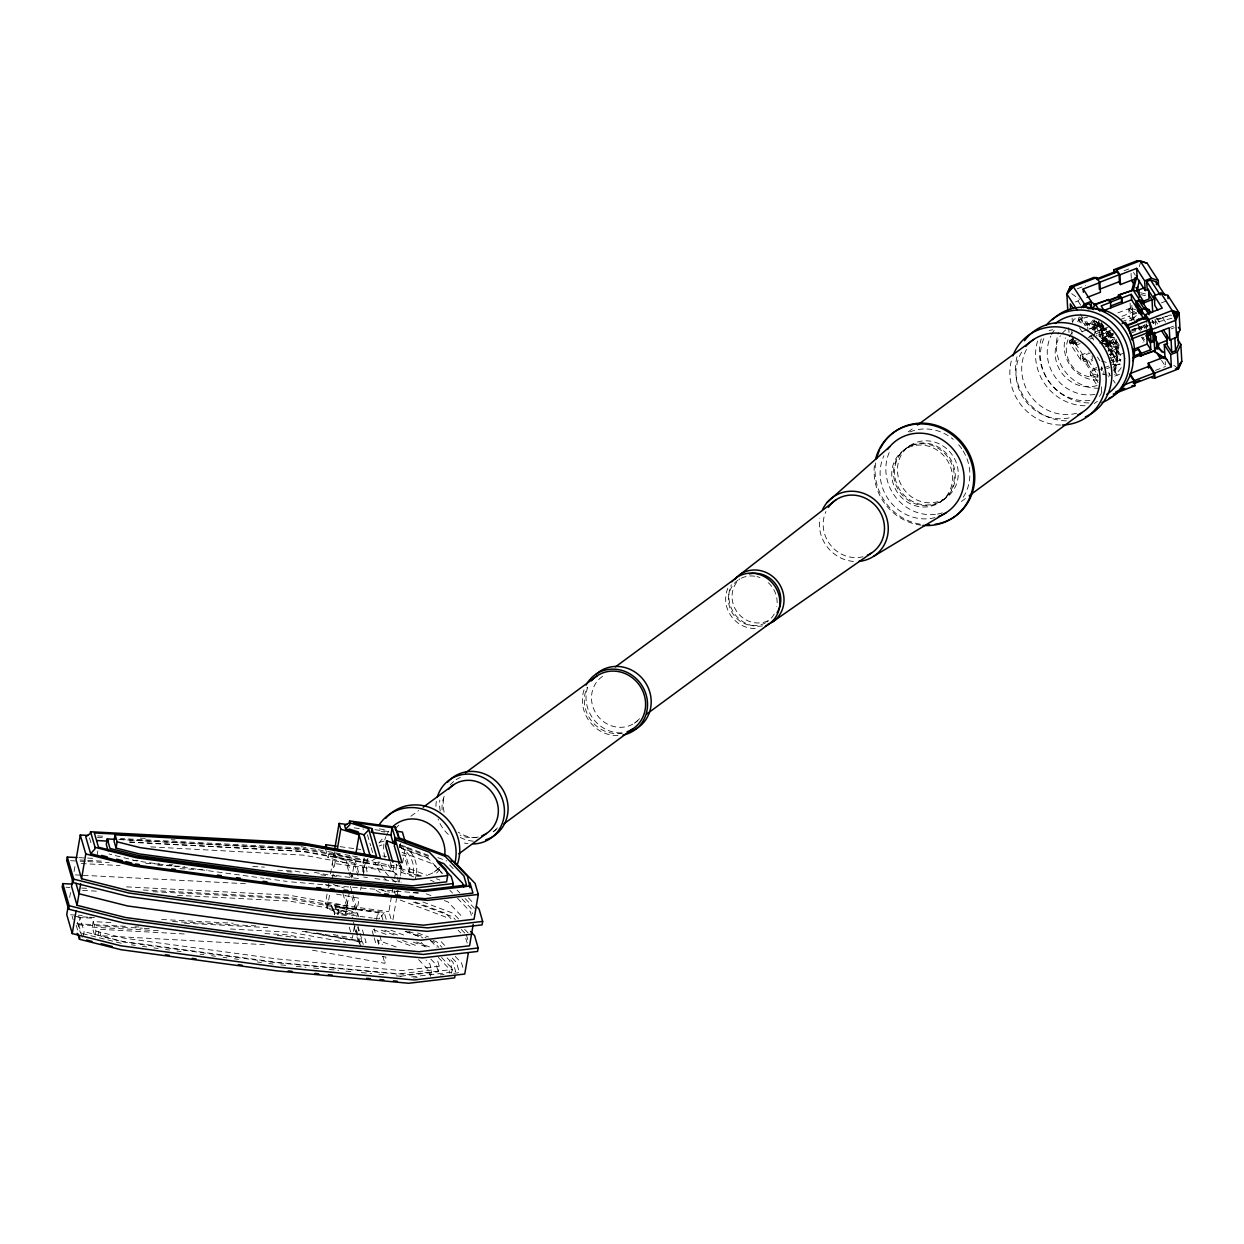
<?xml version="1.0" encoding="UTF-8"?>
<svg xmlns="http://www.w3.org/2000/svg" width="1244" height="1244" viewBox="0 0 1244 1244"><rect width="100%" height="100%" fill="white"/><g stroke="black" fill="none" stroke-linecap="round" stroke-linejoin="round"><path stroke-width="0.75" stroke-dasharray="5 3.75" d="M1117.034 362.408L1117.656 356.873M69.664 897.437L70.628 891.73M74.065 871.5L75.48 863.258M82.337 937.307L78.714 924.836L79.974 917.434L84.11 931.694L83.488 935.395M97.219 854.597L97.856 850.912M93.191 921.586L95.944 931.087L94.995 936.654L92.243 927.153L93.191 921.586L114.448 922.737M184.205 933.949L99.022 929.284L97.965 935.535L264.428 944.662M348.429 870.365L346.376 863.258L328.012 857.536L328.603 854.068L346.967 859.791L350.046 870.442M349.455 891.606L345.568 914.495L327.203 908.758L325.539 903.035L327.81 889.678M328.136 887.781L329.427 880.146M334.278 851.673L330.344 874.781L334.76 875.372M327.203 908.758L329.8 893.503M332.288 878.87L333.128 873.91M334.683 853.12L335.942 857.411L333.967 868.965L332.303 863.227L395.639 871.826L396.338 874.221M334.247 911.012L334.512 914.791L334.247 911.012L331.106 905.181L384.163 912.381L386.293 919.751M337.824 914.324L339.083 906.938L377.772 912.194L379.684 918.787M346.376 863.258L346.967 859.791M337.948 914.744L339.083 906.938M351.772 878L352.332 874.688L353.389 878.311M352.892 871.391L354.307 863.149L335.942 857.411M358.567 872.355L354.898 859.682L355.535 855.872M153.028 891.699L288.313 898.588L347.511 909.333L348.102 905.881L345.023 895.229M354.338 926.593L352.394 938.038L333.314 934.571M143.215 890.051L290.427 897.655L357.199 909.784L359.158 898.23L336.269 894.078M360.573 889.989L361.133 886.692M363.015 875.605L365.938 858.438M356.935 916.766L357.572 913.08L339.208 907.342M129.703 842.266L301.219 851.331L379.233 865.497L379.871 861.797M376.528 919.58L377.772 912.194M150.773 846.884L303.536 855.157L392.964 871.391L393.913 865.808L392.871 862.232M390.943 918.756L388.874 911.634L391.798 894.467M392.109 892.554L393.088 886.832M394.519 878.435L397.318 861.936M399.822 847.288L400.459 843.463M312.462 950.198L384.894 963.338L385.951 957.087L382.141 956.403M129.516 841.893L305.666 851.549L400.957 868.841L401.765 864.16M392.964 919.689L396.525 898.712M397.116 895.245L397.956 890.3M399.371 882.058L400.21 877.098M400.49 875.449L401.05 872.153L398.298 862.667M421.56 876.118L401.641 868.685L402.294 864.875M402.605 862.963L405.528 845.811M402.045 855.079L405.808 855.592L405.217 859.06L409.043 872.262L421.514 876.911M409.043 872.262L409.634 868.794L405.808 855.592M430.533 976.322L431.606 970.071L429.849 964.053L426.039 960.057M400.692 976.198L438.261 971.766L439.21 966.199L437.173 959.155M451.556 973.212L452.194 969.511L408.063 974.705L277.894 962.467L122.565 941.366L84.11 931.694M1108.731 376.916L1109.664 373.293M1139.395 266.636L1140.795 261.209M1113.94 370.79L1115.339 365.363L1120.393 364.197M1114.888 372.64L1116.754 365.409M364.088 858.065L362.735 863.025L362.797 872.635M1072.452 322.414L1073.899 319.304L1077.739 317.826L1081.331 323.393M1070.96 339.69L1069.576 342.706L1080.787 360.107L1087.738 362.393L1092.745 360.449M1070.073 342.458L1077.677 343.982L1070.073 342.458L1071.566 339.239M1078.455 341.945L1074.723 342.909L1071.379 341.805L1072.484 339.379M1071.737 342.038L1073.23 338.803M1093.196 330.422L1092.978 326.581L1094.938 322.336M1095.373 328.105L1094.331 326.503L1095.948 323.005L1098.11 322.165L1100.629 326.083L1100.458 322.787M1093.507 336.175L1095.466 331.93L1095 321.543M378.969 842.981L383.665 837.29M384.163 912.381L379.809 919.052L374.086 918.274M1093.041 320.143L1087.691 326.348L1087.956 331.215L1101.329 326.052L1101.142 322.802M1095.015 320.035L1089.728 326.177L1083.959 317.236M1099.976 342.489L1105.325 336.284L1112.509 333.516M1101.889 340.934L1105.823 336.657L1108.793 345.07L1104.765 344.712M1102.542 340.467L1105.823 336.657M1102.759 341.665L1112.089 334.061L1102.075 337.995L1100.225 335.134L1097.208 324.233L1101.702 331.184L1102.075 337.995M1112.431 333.952L1110.021 336.751L1110.876 352.145L1116.148 350.124L1118.667 354.027L1109.57 354.633M1103.179 341.82L1113.551 333.019M908.229 431.886L914.418 427.33M904.559 449.628L906.363 448.306M907.358 447.576L910.297 445.414M410.878 816.266L418.575 810.606M634.284 723.231L637.394 720.929M434.203 871.997L440.345 867.472M939.671 502.452A31.722 29.654 53.6 0 0 934.835 448.757A31.722 29.654 53.6 0 0 891.855 476.918A31.722 29.654 53.6 0 0 939.671 502.452L941.475 501.114A31.722 29.654 53.6 0 0 936.623 447.436A31.722 29.654 53.6 0 0 893.643 475.581A31.722 29.654 53.6 0 0 941.475 501.114M942.47 500.383A31.722 29.654 53.6 0 0 937.618 446.705A31.722 29.654 53.6 0 0 894.638 474.85A31.722 29.654 53.6 0 0 942.47 500.383L945.409 498.222A31.722 29.654 53.6 0 0 940.557 444.528A31.722 29.654 53.6 0 0 897.577 472.689A31.722 29.654 53.6 0 0 945.409 498.222M493.091 831.832L496.185 829.546M961.41 501.472L967.614 496.9M1094.238 403.6L1097.363 401.299M1136.363 315.665L1133.439 317.749L1135.119 322.476M1101.717 342.862L1106.476 344.013L1115.23 337.762L1110.472 336.611M376.248 858.236L371.567 860.864L300.115 847.879L120.481 838.518M1077.304 288.795L1085.654 285.576M1124.078 270.757L1130.765 268.175M1075.36 301.95L1078.688 300.659M1086.136 325.15L1096.166 321.279L1102.573 331.215L1103.117 340.949L1099.914 335.973L1096.43 326.146L1096.166 321.279M1117.889 312.897L1132.926 307.097M1131.869 320.33L1129.163 316.132L1128.79 309.289L1132.553 307.828M1136.487 312.244L1132.973 313.597L1130.454 309.694L1132.615 308.854L1137.203 309.958M1082.047 331.697L1087.443 329.613M1089.246 328.929L1096.43 326.146M1121.886 316.334L1134.481 311.466M1089.884 328.976L1099.245 325.368L1098.965 320.252M1097.363 327.032L1102.371 325.104M1161.476 302.852L1166.483 300.924M1094.969 332.801L1094.782 329.38L1103.786 325.928M1119.771 319.755L1129.163 316.132M1136.907 313.13L1132.398 314.872L1128.79 309.289M1108.637 326.845L1095.466 331.93L1096.944 336.082M1121.559 321.854L1133.082 317.422L1138.649 318.759M1108.746 343.531L1116.272 340.638L1119.88 346.221L1116.117 347.667L1110.55 346.33L1108.746 343.531L1108.373 336.689L1103.863 329.691L1106.865 328.54M1101.702 331.184L1106.709 329.256M1080.787 360.107L1080.507 355.24L1072.499 342.815L1075.842 341.525M1089.215 336.378L1094.222 334.434M1095.886 333.796L1102.573 331.215M1129.303 320.905L1134.31 318.962M1098.172 335.071L1112.089 329.707M1100.225 335.134L1110.254 331.262M1080.119 343.608L1076.526 345.008L1069.576 342.706L1069.156 335.149M1099.074 336.829L1110.581 332.381L1112.385 335.18M1104.983 346.765L1107.502 345.801L1102.993 338.803L1115.899 333.781M1102.65 341.043L1112.68 337.186M1149.44 323.005L1171.148 314.623M1131.511 329.987L1139.877 326.768L1141.868 329.878M1131.931 330.127L1146.968 324.326L1146.688 319.21M1099.665 343.22L1107.191 340.312L1107.502 345.801M1137.28 328.711L1144.807 325.804L1144.962 328.54L1142.847 325.29M1131.449 331.262L1139.504 328.152L1137.902 323.595M1138.462 329.1L1143.718 327.063L1143.811 328.634M1140.188 331.402L1140.033 328.665L1148.259 325.477M1129.925 333.47L1137.98 330.36M1080.507 355.24L1088.858 352.005M1098.125 382.561L1082.746 358.723L1082.591 355.924L1090.397 352.907M1117.781 342.644L1108.793 346.112L1105.496 345.319M1118.216 345.816L1116.039 346.656L1111.452 345.552L1110.426 343.935L1115.681 341.898L1118.216 345.816L1118.667 354.027M1108.093 350.45L1112.602 348.709L1112.914 354.182L1117.407 361.164L1125.245 358.148M1108.015 351.321L1111.514 349.968L1106.103 341.571L1106.32 345.412L1111.918 353.762L1111.452 345.552M1111.405 362.502L1116.428 360.573L1115.744 348.413L1119.087 347.123M1170.153 327.436L1173.496 326.146M1082.746 358.723L1088.484 360.604L1092.325 359.127L1092.045 354.011M1171.117 328.929L1174.243 327.716M1110.394 355.146L1112.914 354.182M1111.094 358.008L1124.949 352.674M1109.601 361.335L1113.458 359.858L1109.866 354.291M1096.804 367.555L1090.117 370.137L1090.397 375.004L1096.508 384.489M1088.484 360.604L1098.094 375.501L1092.372 373.62L1092.216 370.821L1100.007 367.82M1102.464 368.457L1097.457 370.385L1097.846 377.336M1104.143 367.804L1109.15 365.876M1106.662 368.706L1109.772 367.493M1098.701 320.89L1099.074 327.732L1120.72 361.289L1120.331 354.431L1116.723 348.849L1109.213 351.741L1111.016 354.54L1116.568 355.893L1117.112 365.472L1111.545 364.134L1115.464 365.409L1122.041 362.875M1114.842 376.108L1119.849 374.18M1155.474 370.37L1165.504 366.498M1160.481 318.029L1154.867 319.475L1153.204 323.58L1152.224 320.812M1162.347 317.547L1171.692 315.136M1071.379 341.805L1076.977 340.358M1088.189 337.466L1091.921 336.518M1089.666 339.052L1093.398 338.088M1171.879 318.293L1153.204 323.113L1151.524 318.371M418.513 893.083L289.028 881.701M439.21 966.199L401.641 970.615L275.919 958.797L124.167 938.194L95.944 931.087M431.606 970.071L397.396 974.083L273.96 962.483L124.042 942.128L101.075 936.343L99.022 929.284M411.608 976.898L455.693 971.719L452.909 962.11L449.053 958.067M413.443 978.079L417.284 977.629M440.267 974.923L444.092 974.472M453.671 973.352L459.425 972.668L456.47 962.483L451.214 956.978M97.716 835.906L103.532 836.201M140.323 838.114L146.139 838.409M171.314 839.716L175.202 839.902M97.296 837.305L105.025 837.71M78.901 857.645L94.357 858.422M133.015 860.397L138.815 860.692M252.827 866.508L264.428 867.099M79.943 859.993L85.743 860.288M87.686 860.397L101.246 861.097M145.797 863.398L161.3 864.191M169.044 864.596L172.916 864.798M277.521 870.209L294.952 871.095L310.207 873.879M70.581 860.708L78.31 861.097M80.238 861.206L86.038 861.501M87.982 861.594L109.239 862.683M157.553 865.14L184.61 866.524M287.037 871.733L292.822 872.028M81.28 863.554L120.03 865.56M180.069 868.654L207.188 870.069M75.449 874.905L81.264 875.201M83.192 875.309L247.836 883.815M126.561 886.863L288.903 895.136L348.102 905.881M66.072 887.267L69.928 887.47M81.529 888.061L87.329 888.356M82.586 890.424L100.018 891.31M177.488 895.322L289.836 901.122L356.608 913.251L351.368 895.136M70.613 914.806L76.428 915.102M78.356 915.211L82.244 915.413M161.658 919.503L233.328 923.219M74.096 916.408L87.624 917.108M89.552 917.217L95.353 917.512M172.605 921.54L255.673 925.878M120.512 839.529L300.784 848.983L393.913 865.808M77.906 917.606L95.384 918.259M184.516 923.188L267.849 927.573M76.864 923.748L125.317 926.282M135.005 926.796L138.893 926.998M264.879 933.606L286.198 934.726L310.487 939.127M78.714 924.836L142.314 928.195M144.242 928.288L150.026 928.599M277.225 935.317L296.367 937.541M118.849 839.544L304.485 849.574M230.482 929.004L290.427 932.254L345.599 942.268M92.243 927.153L159.916 930.807M280.771 964.909L288.515 965.639M296.243 966.37L305.915 967.272M313.659 968.003L321.387 968.734M329.131 969.465L338.803 970.367M345.894 971.129L354.276 971.828M361.366 972.59L371.676 973.461M378.751 974.223L387.148 974.923M396.152 975.856L403.88 976.587M379.373 828.908L387.055 829.95M374.957 829.701L388.221 831.505M354.26 827.866L363.823 829.157M381.022 831.505L384.847 832.018M340.063 846.666L360.729 849.481M382.67 855.996L386.433 856.51M363.714 877.051L367.478 877.564M374.988 878.591L401.283 882.151M336.222 875.574L359.205 878.699M320.781 874.765L326.099 875.496M171.859 865.777L137.291 861.081L109.052 853.99M173.787 866.042L264.07 878.311M265.983 878.559L287.115 881.436M325.539 903.035L388.874 911.634M333.936 912.832L372.174 918.025M341.509 914.838L348.88 915.833M131.429 944.834L135.238 945.347M142.438 946.373L146.683 946.902M153.961 947.928L158.128 948.457M165.483 949.499L169.557 950.012M177.006 951.069L181.002 951.567M200.066 954.195L203.907 954.723M211.511 955.703L215.43 956.278M223.111 957.32L226.952 957.849M234.385 958.813L238.475 959.404M257.275 961.923L261.52 962.545M268.704 963.478L273.058 964.1M301.079 846.666L308.699 848.05M310.611 848.392L316.334 849.434M318.246 849.776L325.866 851.16M327.778 851.502L333.501 852.544M335.413 852.886L343.049 854.286M344.946 854.628L350.668 855.67M352.581 856.012L360.216 857.396M314.421 872.386L339.254 876.896M316.66 932.953L358.039 940.464L361.242 946.466L355.333 926.111M305.231 931.538L366.125 942.594L361.848 927.837M302.183 931.289L361.973 942.159L360.9 938.442M1091.579 324.14L1096.508 325.073M1140.577 292.76L1145.522 293.957M1140.686 294.564L1145.584 295.745M1102.029 343.422L1108.793 345.07M1101.5 361.164L1106.445 362.346M1102.262 373.962L1107.16 375.144M82.384 933.606L123.218 943.761M336.533 853.959L354.898 859.682M333.252 884.546L344.277 887.983M325.322 884.655L330.842 886.381M353.918 914.371L335.553 908.649L334.994 906.689L380.851 912.909L383.385 921.649M331.106 905.181L332.117 908.695L350.481 914.433L353.187 918.694M1090.397 375.004L1097.348 377.29M437.935 857.629L446.752 860.926M399.215 844.443L429.398 855.701M399.355 845.485L428.449 856.323M399.122 846.993L431.31 858.982M401.454 848.486L428.325 858.5L443.595 874.47M402.045 852.404L432.959 863.927L442.289 873.692M409.634 868.794L427.438 875.434M436.349 878.762L439.909 880.083M430.424 880.223L433.985 881.561M401.05 872.153L413.723 876.88M426.241 893.83L431.684 895.851M444.357 900.563L447.98 901.916L463.25 917.901M422.929 901.993L453.205 913.283L458.554 918.881M415.232 901.993L446.005 913.469L451.106 918.787M413.428 902.133L452.629 916.75L455.288 919.534M400.148 900.065L445.414 916.937L447.964 919.596M417.673 932.953L428.527 936.996M408.53 931.321L426.163 937.898M433.207 940.526L436.737 941.832L442.009 947.337M405.684 931.414L421.778 937.416M405.202 931.321L422.96 937.945M430.066 940.588L433.612 941.91L438.759 947.306M390.756 930.185L407.115 936.281M384.629 930.185L400.615 936.141M416.584 942.097L430.797 947.399M381.177 930.154L397.271 936.141M413.366 942.143L429.46 948.13M386.169 934.399L371.629 928.988L373.698 936.141M402.543 940.495L418.901 946.591M397.194 940.728L413.319 946.746M396.121 946.995L378.207 940.308L379.747 945.627M1173.838 365.363L1177.011 367.618M1071.737 293.724L1079.636 299.353M449.722 865L453.593 869.043M468.413 897.904L473.762 903.502M457.139 890.191L459.813 892.974M465.147 898.572L474.508 908.353M461.975 898.899L470.885 908.213L472.487 913.718M449.939 890.377L452.489 893.036M457.574 898.355L470.294 911.681L471.367 915.351M464.65 929.33L468.646 933.513M461.275 929.455L465.101 933.435M458.15 930.248L460.684 932.907M441.2 941.724L445.025 945.72M455.195 956.372L461.555 963.027L463.157 968.532M430.719 940.744L437.002 947.322M447.047 957.849L449.566 960.477L453.251 973.057M441.573 957.476L451.867 968.252M438.246 957.351L448.306 967.863L449.877 973.29M421.187 942.423L426.505 948.006M430.891 959.155L436.224 964.722L438.261 971.766M418.606 959.653L428.791 970.304L430.097 974.814M1133.502 272.436L1135.337 275.266M1165.55 322.103L1162.798 317.842L1162.985 321.325M1156.702 318.091L1159.703 322.74M1154.852 319.677L1157.915 324.42M1146.097 324.295L1147.917 327.125M1144.34 324.793L1146.33 327.903M1161.492 360.293L1164.493 364.958M1137.918 327.125L1139.597 329.738L1139.504 328.152M1144.496 339.892L1142.692 337.093L1142.987 342.567M1141.37 337.124L1144.076 341.322L1143.858 337.482M1133.984 328.603L1135.788 331.386M1101.344 322.849L1104.952 328.447L1104.859 326.861M1100.505 323.689L1102.308 326.488M1101.329 326.052L1115.744 348.413M1097.317 322.383L1099.245 325.368M1096.151 322.056L1105.325 336.284L1108.793 346.112L1109.213 353.685M1077.973 300.97L1080.725 305.215M1116.428 360.573L1110.006 350.637L1108.979 331.977M1092.978 326.581L1094.782 329.38M1110.192 357.261L1115.464 365.409M1080.274 314.079L1088.92 327.483M1079.699 316.987L1085.188 325.493M1114.484 370.914L1117.236 375.175L1117.423 378.642M1090.972 335.864L1093.974 340.529M1079.465 327.732L1083.12 333.408M1108.497 372.733L1110.503 375.843M1113.333 380.229L1115.153 383.074M1097.441 357.028L1099.851 360.76M1087.738 362.393L1076.526 345.008L1074.785 340.078M1082.591 355.924L1092.216 370.821M332.117 908.695L334.823 912.972M1139.053 325.897L1140.033 328.665M1134.544 321.574L1133.082 317.422L1132.444 305.558M1105.17 337.124L1108.14 345.521M1104.812 339.27L1106.476 344.013M1074.832 341.058L1076.013 344.417M1073.043 338.166L1074.723 342.909M466.36 934.773L467.962 940.277M465.785 938.24L467.371 943.745M400.257 863.942L401.641 868.685M399.93 865.295L400.957 868.841M397.256 877.378L398.624 882.12M390.367 862.434L392.964 871.391M394.239 890.813L396.074 897.126M378.176 861.797L379.233 865.497M367.462 834.771L370.681 845.889M371.225 847.739L372.827 853.291M379.793 935.83L382.359 944.694M382.841 956.263L384.894 963.338M374.133 928.786L375.175 932.362M377.243 939.531L378.814 944.911M354.307 863.149L357.977 875.823M374.226 937.945L376.31 945.098M350.559 872.215L352.627 879.321M348.942 872.137L350.497 877.455M350.373 886.241L352.472 893.487M353.001 895.291L357.199 909.784M357.572 913.08L358.63 916.766M357.914 926.002L359.516 931.538M360.06 933.389L363.264 944.445M357.681 927.34L358.754 931.041M353.42 922.364L359.858 944.585M354.26 927.449L356.422 934.882M356.95 936.732L358.039 940.464M342.893 893.363L347.511 909.333M349.237 927.169L351.352 934.415M325.306 848.206L328.012 857.536M89.506 837.896L91.776 845.718M77.33 922.193L80.502 933.124M76.242 925.287L78.248 932.238M72.168 916.315L73.163 919.72M1165.224 361.631L1165.41 364.881M1155.256 321.247L1155.474 325.088M1146.082 323.891L1146.362 329.022M1131.045 273.385L1131.434 280.335M1131.853 305.293L1132.678 320.003M1130.096 303.116L1130.454 309.694M1116.195 339.254L1117.407 361.164M1116.506 354.867L1115.588 338.088L1110.021 336.751L1103.708 326.954L1103.863 329.691M1113.458 359.858L1114.064 370.805M1111.514 349.968L1111.732 353.794M1102.184 324.202L1102.993 338.803M1103.848 371.474L1104.034 374.708M1101.857 366.669L1102.06 370.323M1101.562 367.213L1101.749 370.619M1101.298 386.713L1101.609 392.389M1093.974 319.926L1094.331 326.503M1081.813 317.484L1082.124 322.958M1078.875 317.298L1079.263 324.249M1072.095 318.137L1072.312 321.916M1071.83 330.655L1072.017 334.123M1072.11 335.864L1072.499 342.815M1068.72 327.576L1069.047 333.252M862.947 556.737A31.986 29.903 53.6 0 1 830.79 545.447A31.986 29.903 53.6 0 1 825.985 511.486M398.251 891.124A24.631 23.03 53.6 0 1 387.615 891.793M386.091 891.481A24.631 23.03 53.6 0 1 380.197 889.242M367.058 871.873A24.631 23.03 53.6 0 1 368.037 858.018M379.078 846.076A24.631 23.03 53.6 0 1 381.892 844.987M399.946 846.869A24.631 23.03 53.6 0 1 412.619 876.631M762.525 625.903A28.783 26.917 53.6 0 1 734.986 614.412A28.783 26.917 53.6 0 1 731.363 584.742M476.654 837.601A31.986 29.903 53.6 0 1 458.181 832.143M444.124 812.099A31.986 29.903 53.6 0 1 444.326 795.973M450.25 784.871A31.986 29.903 53.6 0 1 453.609 781.574M456.128 779.708A31.986 29.903 53.6 0 1 460.264 777.469M497.413 827.82A31.986 29.903 53.6 0 1 492.811 832.081M622.529 733.089A31.986 29.903 53.6 0 1 591.413 720.789A31.986 29.903 53.6 0 1 587.121 687.497M397.271 875.061A31.986 29.903 53.6 0 1 387.553 863.74M385.018 857.582A31.986 29.903 53.6 0 1 384.069 842.981M384.769 839.84A31.986 29.903 53.6 0 1 385.811 836.808M386.433 835.362A31.986 29.903 53.6 0 1 388.781 831.225M439.77 869.214A31.986 29.903 53.6 0 1 434.498 874.983M765.526 622.793A25.44 23.791 53.6 0 1 729 604.755A25.44 23.791 53.6 0 1 755.31 576.299M756.896 576.625A25.44 23.791 53.6 0 1 759.991 577.574M768.357 582.736A25.44 23.791 53.6 0 1 776.8 606.574M774.203 614.038A25.44 23.791 53.6 0 1 766.848 621.984M767.781 620.818A25.44 23.791 53.6 0 1 736.526 611.162A25.44 23.791 53.6 0 1 739.869 578.833M439.598 867.27A29.389 27.477 53.6 0 1 427.687 875.061M420.519 876.242A29.389 27.477 53.6 0 1 396.043 864.145M396.261 827.804A29.389 27.477 53.6 0 1 398.795 825.239M478.209 837.025A29.389 27.477 53.6 0 1 460.093 835.144M442.149 809.844A29.389 27.477 53.6 0 1 444.606 795.367M639.478 718.674A28.301 26.466 53.6 0 1 598.706 717.119A28.301 26.466 53.6 0 1 602.936 676.098M755.279 628.469A28.301 26.466 53.6 0 1 728.129 587.65M617.957 735.593A34.008 31.8 53.6 0 1 585.349 686.548M621.611 732.903A34.008 31.8 53.6 0 1 587.743 686.999M473.404 841.177A35.749 33.417 53.6 0 1 459.502 837.088M440.236 810.964A35.749 33.417 53.6 0 1 439.816 800.032M467.962 843.681A35.749 33.417 53.6 0 1 464.401 843.028M448.291 834.429A35.749 33.417 53.6 0 1 438.059 819.019M435.929 806.361A35.749 33.417 53.6 0 1 436.426 800.934M418.139 892.85A43.618 40.788 53.6 0 1 412.666 892.648M386.2 879.912A43.618 40.788 53.6 0 1 382.375 875.652M380.151 872.573A43.618 40.788 53.6 0 1 375.066 862.419M395.639 882.089A43.618 40.788 53.6 0 1 391.207 878.528M388.517 875.869A43.618 40.788 53.6 0 1 379.373 861.486M380.524 892.788A27.834 26.031 53.6 0 1 375.843 890.113M364.057 872.371A27.834 26.031 53.6 0 1 364.585 858.344M379.202 842.546A27.834 26.031 53.6 0 1 384.163 841.177M404.3 845.998A27.834 26.031 53.6 0 1 414.983 879.399M1089.977 400.459A43.835 40.99 53.6 0 1 1049.267 381.908A43.835 40.99 53.6 0 1 1044.307 337.497M853.4 561.402A35.952 33.619 53.6 0 1 819.858 518.219M1076.558 413.272A43.835 40.99 53.6 0 1 1031.089 396.525A43.835 40.99 53.6 0 1 1027.217 348.133M1049.159 330.624A43.835 40.99 53.6 0 1 1052.642 329.722M1101.889 392.078A43.835 40.99 53.6 0 1 1099.276 396.82M942.423 512.886A43.835 40.99 53.6 0 1 937.152 514.13M935.348 514.394A43.835 40.99 53.6 0 1 894.638 495.843A43.835 40.99 53.6 0 1 889.678 451.432M909.908 431.963A43.835 40.99 53.6 0 1 953.277 439.412M958.689 444.777A43.835 40.99 53.6 0 1 962.156 449.348M963.167 450.95A43.835 40.99 53.6 0 1 961.301 499.886M1069.078 417.906A43.835 40.99 53.6 0 1 1024.232 399.184A43.835 40.99 53.6 0 1 1022.444 350.808M934.959 517.597A43.835 40.99 53.6 0 1 890.673 502.343A43.835 40.99 53.6 0 1 883.955 455.662M1094.969 394.426A40.788 38.129 53.6 0 1 1055.954 378.129A40.788 38.129 53.6 0 1 1050.807 336.098M1051.553 334.589A40.788 38.129 53.6 0 1 1054.197 330.282M1098.965 388.237A40.788 38.129 53.6 0 1 1058.582 332.552M1098.234 380.151A32.499 30.4 53.6 0 1 1065.377 337.839M1077.366 321.325A32.499 30.4 53.6 0 1 1087.676 317.142M1121.279 367.68A32.499 30.4 53.6 0 1 1114.655 374.553M1097.115 385.5A32.499 30.4 53.6 0 1 1061.863 373.107A32.499 30.4 53.6 0 1 1060.401 335.756M1062.345 333.221A32.499 30.4 53.6 0 1 1065.766 329.878M1083.446 323.284A32.499 30.4 53.6 0 1 1114.624 370.168M1097.877 376.823A26.995 25.253 53.6 0 1 1072.577 366.731A26.995 25.253 53.6 0 1 1067.974 339.752M1069.389 336.72A26.995 25.253 53.6 0 1 1072.235 332.63M1084.768 325.026A26.995 25.253 53.6 0 1 1113.271 336.922A26.995 25.253 53.6 0 1 1113.085 367.602M921.058 525.17A51.999 48.625 53.6 0 1 874.796 462.939M920.187 524.175A51.999 48.625 53.6 0 1 875.792 462.208M1088.904 402.932A48.967 45.795 53.6 0 1 1041.228 338.834M1085.063 405.762A48.967 45.795 53.6 0 1 1037.916 339.97M1066.372 420.83A50.242 46.992 53.6 0 1 1017.468 355.053M1060.634 425.044A50.242 46.992 53.6 0 1 1011.73 359.283"/><path stroke-width="1.5" d="M72.447 884.095L62.791 883.613L62.2 887.065L68.607 909.162L123.918 923.079L285.14 944.974L422.633 957.896L477.572 951.442L478.162 947.975L474.586 935.644L470.574 931.461M76.972 857.536L67.3 857.054L66.709 860.506L73.132 882.602L128.443 896.52L289.65 918.414L427.158 931.352L482.081 924.883L482.672 921.415L479.096 909.084L476.421 906.301M68.031 906.985L66.741 914.604L72.245 933.56L120.777 945.767L279.62 967.334L414.159 979.977L464.758 974.036L468.319 953.059M72.665 879.757L71.546 886.35L77.05 905.305L125.582 917.512L284.425 939.08L418.964 951.738L469.563 945.782L473.202 924.339M88.029 835.408L80.285 835.004L76.071 859.791L81.56 878.746L130.091 890.953L288.935 912.521L423.489 925.178L474.073 919.223L478.287 894.436L475.099 883.427L454.744 862.123L451.121 860.77M68.607 909.162L69.197 905.71L62.791 883.613M73.132 882.602L73.723 879.15L67.3 857.054M72.245 933.56L76.133 910.67M77.05 905.305L80.689 883.862M81.56 878.746L85.774 853.959L80.285 835.004M469.968 887.796L467.495 876.367L448.198 856.167L398.484 837.647L395.437 827.167L349.564 820.947L350.139 822.906L368.504 828.628L376.559 856.416L301.825 842.841L90.548 831.754L90.237 833.573L85.712 836.714L90.641 853.695L134.974 864.844L292.34 886.226L425.075 898.697L472.969 893.068L470.014 882.882M454.962 976.042L454.651 977.862L408.638 983.273L277.194 970.911L120.855 949.67L79.46 939.267L79.771 937.447L77.097 933.295M90.548 831.754L95.088 847.382L94.777 849.201L90.641 853.695M114.977 839.327L107.248 838.907L106.3 844.474L108.135 850.818M395.343 839.56L402.03 862.59L306.739 845.282L115.101 834.786L114.044 841.037L116.081 848.097L139.064 853.882L288.966 874.237L412.402 885.852L446.612 881.825L447.669 875.574L445.927 869.556L429.382 852.249L395.343 839.56L394.286 845.811L399.417 863.523M116.081 848.097L117.154 841.846L115.101 834.786M325.306 848.206L325.897 844.738L336.518 846.184M334.869 848.221L339.083 823.435L346.749 824.477M337.171 850.134L340.747 829.157L339.083 823.435M349.564 820.947L349.269 822.766L344.635 825.581L345.661 829.095L364.025 834.817L370.494 857.132M350.139 822.906L349.828 824.725L345.661 829.095M356.188 852.062L359.112 834.895L340.747 829.157M368.504 828.628L368.193 830.448L364.025 834.817M371.303 832.283L371.94 828.582L353.452 822.455L392.155 827.695L395.017 837.601L394.068 843.137M395.732 844.132L386.635 840.742L385.687 846.309L389.838 860.646M393.291 843.339L390.896 835.097L392.155 827.695M395.437 827.167L395.125 828.986L397.691 832.78L399.293 838.316M452.645 887.236L453.267 883.535L451.23 876.491L437.904 862.543M1131.9 290.101L1135.181 277.443M1137.063 275.686L1133.315 290.147L1118.403 295.108L1118.543 297.845M1136.658 291.252L1139.473 280.398M1087.054 297.44L1100.411 292.293L1099.867 282.559L1096.664 277.583L1093.74 277.49L1070.353 286.509L1066.87 294.05L1067.819 311.093M1148.119 331.075L1148.492 337.637L1151.011 341.556L1153.172 340.716L1154.79 337.217L1154.51 332.288M1151.415 351.539L1139.908 355.986L1154.712 350.963L1154.183 341.385L1156.142 337.14L1154.339 334.341M1174.694 318.308L1176.933 313.472L1178.597 313.053L1175.627 319.49L1172.641 311.093L1178.597 313.053M1163.482 330.018L1169.889 339.939L1176.56 337.373L1180.043 329.815L1179.094 312.788L1167.883 295.403L1160.932 293.118L1154.245 295.699L1154.79 305.433L1157.791 310.083M1166.639 334.372L1167.245 345.319L1171.739 352.285L1175.58 350.792L1178.457 344.572L1177.741 331.806M1151.991 377.912L1154.93 378.02L1178.317 369.002L1177.368 351.959L1180.851 344.417L1177.648 339.457M1179.53 365.254L1178.41 367.68L1177.011 367.618M1178.348 368.628L1181.318 362.175M1180.851 344.417L1181.8 361.444L1178.317 369.002L1175.393 368.893M1081.285 307.719L1084.488 304.002L1091.175 301.421L1083.166 288.997L1099.867 282.559M1083.291 307.595L1085.406 305.138L1089.246 303.66L1093.103 309.616M1091.999 308.792L1095.606 304.593L1108.762 299.524L1110.565 302.323L1110.876 307.797M1179.67 363.932L1181.8 361.444M827.322 502.218L889.802 446.596M740.491 574.168L836.124 499.73M917.528 425.044L1033.717 339.425M465.427 772.851L597.26 675.725M423.178 807.216L453.92 784.56M615.422 666.908L737.101 577.247M646.756 714.04L768.45 624.379M458.787 853.882L486.451 833.496M503.944 823.823L632.667 728.984M969.169 495.765L1082.264 412.433M772.353 622.093L871.531 552.989M873.723 556.286L946.389 512.544M1113.971 272.996L1113.784 269.746L1137.171 260.727L1140.11 260.836L1147.061 263.122L1158.273 280.506L1158.537 285.374M1096.664 277.583L1073.277 286.618L1070.353 286.509M1113.784 269.746L1116.723 269.855L1140.11 260.836L1151.322 278.221L1158.273 280.506M1096.399 278.936L1114.779 271.845L1117.19 271.938L1119.04 274.784L1119.413 281.611L1099.369 289.339L1099.09 284.223M1097.146 279.667L1117.19 271.938M1098.996 282.528L1119.04 274.784M1136.627 268.377L1137.171 278.112L1120.455 284.549L1119.927 274.815L1136.627 268.377L1144.636 280.802L1145.18 290.521L1148.523 289.23M1144.636 280.802L1151.322 278.221M1154.79 300.208L1147.108 288.297L1146.719 281.486L1150.576 279.993L1156.298 281.875L1164.959 295.294M1118.403 295.108L1133.206 290.085L1137.125 291.376L1143.438 301.157L1143.594 303.894M1107.673 300.644L1118.962 296.29L1121.357 297.954L1121.575 301.779L1110.286 306.133M1120.315 296.336L1109.026 300.69L1110.068 302.292L1121.357 297.954M1136.005 287.426L1137.84 290.272L1144.527 287.691M1110.565 302.323L1101.158 305.946L1104.765 311.529M1122.15 303.443L1121.855 297.969L1131.247 294.33L1135.756 301.328L1136.067 306.802L1139.069 305.635M1103.039 310.813L1131.558 299.82L1131.247 294.33M1135.756 301.328L1139.52 299.866L1143.438 301.157M1142.552 313.939L1137.14 305.542L1136.938 301.717L1139.1 300.877L1142.319 301.934L1147.73 310.316M1142.816 301.406L1149.052 298.995L1148.554 289.868M1141.992 303.583L1152.022 299.711L1148.818 294.75M1141.479 315.183L1141.168 309.709L1144.931 308.263L1148.85 309.554L1150.949 312.804M1122.166 323.58L1125.509 322.289L1128.712 327.265L1132.367 340.343M1145.817 319.428L1145.553 314.561L1162.254 308.108L1154.245 295.699M1136.27 320.33L1145.677 316.707L1141.168 309.709M1128.806 325.104L1136.861 321.994M1145.553 314.561L1148.756 319.521L1172.143 310.502L1179.094 312.788L1175.627 320.33L1176.56 337.373M1148.445 320.377L1146.595 317.515L1126.551 325.244L1128.386 328.105L1148.445 320.377L1151.462 331.277L1131.402 339.006M1131.247 336.207L1151.306 328.478M1169.889 339.939L1169.204 327.778L1152.504 334.232L1152.224 329.365L1175.627 320.33L1172.143 310.502L1160.932 293.118M1145.693 335.942L1148.71 334.776M1148.165 331.821L1149.969 334.62L1153.732 333.159M1133.035 349.548L1147.201 344.09L1146.486 331.308L1149.129 335.445M1141.557 356.048L1141.401 353.296L1150.809 349.673L1150.42 342.831L1154.183 341.385M1133.548 351.243L1138.384 349.377L1140.997 354.867L1132.942 357.977M1157.215 349.222L1156.951 344.355L1166.981 340.483M1134.466 355.768L1140.904 353.28M1154.93 378.02L1154.665 373.153L1171.366 366.7L1164.959 356.779L1164.291 344.604L1167.634 343.313M1133.191 357.308L1138.027 355.442M1148.523 368.084L1148.259 363.217L1164.959 356.779M1171.366 366.7L1170.697 354.54L1177.368 351.959M1130.92 373.262L1149.301 366.171L1153.779 373.122L1153.934 375.921L1133.89 383.665M1133.735 380.851L1153.779 373.122M1122.912 385.391L1134.606 380.882L1130.034 373.791M1133.144 382.934L1139.831 380.353M1115.759 391.891L1124.747 388.423M1113.287 394.084L1134.886 385.749L1134.606 380.882M447.669 875.574L413.459 879.586L290.039 867.985L140.121 847.63L117.154 841.846M453.267 883.535L415.698 887.952L289.976 876.118L138.239 855.514L110.001 848.424L107.248 838.907M470.279 885.977L424.266 891.388L292.822 879.026L136.482 857.8L95.088 847.382M478.287 894.436L427.703 900.376L293.149 887.734L134.305 866.151L85.774 853.959M482.672 921.415L427.749 927.884L290.241 914.946L129.034 893.052L73.723 879.15M471.523 934.228L420.938 940.184L286.384 927.526L127.541 905.959L79.01 893.752L76.008 883.411M478.162 947.975L423.224 954.443L285.731 941.506L124.509 919.611L69.197 905.71M1137.793 260.851L1140.297 260.929M1139.395 261.162L1140.795 261.209M1108.762 299.524L1093.942 304.547L1095.606 304.593L1099.805 311.124M1093.927 304.749L1095.342 304.796L1090.615 301.421M1153.064 350.901L1154.712 350.963L1156.671 346.718L1156.142 337.14M1139.628 354.82L1140.997 354.867M1131.947 385.656L1134.886 385.749M96.939 840.54L108.508 841.146M316.909 887.532L320.781 887.889M330.438 888.807L334.309 889.165M343.966 890.082L347.838 890.44M384.567 893.892L388.423 894.249M396.167 894.98L400.024 895.353M409.696 896.255L413.552 896.613M288.126 970.942L291.951 971.3M314.919 973.461L318.744 973.819M328.323 974.721L332.148 975.078M366.607 978.313L370.432 978.67M379.995 979.572L383.821 979.93M393.399 980.832L397.225 981.205M396.649 831.241L402.403 832.034L405.388 842.328M372.469 832.594L390.896 835.097M135.425 863.942L139.25 864.456M171.656 868.856L175.466 869.369M217.42 875.061L221.23 875.589M236.484 877.658L240.294 878.171M263.184 881.281L266.993 881.794M165.421 954.754L169.246 955.268M192.26 958.393L196.101 958.922M238.288 964.644L242.113 965.173M1137.171 260.727L1147.061 263.122M101.573 855.421L107.217 856.836M116.609 859.2L122.254 860.63M126.017 861.563L131.662 862.994M86.52 940.013L92.009 941.397M101.168 943.698L112.147 946.466M349.097 829.048L358.272 831.909M1172.47 312.011L1176.933 313.472M395.017 837.601L445.088 856.261L463.934 875.978L466.562 885.028L422.431 890.222L292.262 877.969L136.933 856.883L98.478 847.211L94.342 832.951L302.479 843.945L380.493 858.096L371.94 828.582M436.675 860.988L443.828 863.647L462.675 883.38L463.732 886.988M1156.407 347.123L1164.306 352.767M1167.37 359.78L1153.328 350.699L1164.368 358.599M1150.576 279.993L1160.186 294.906M1178.441 327.343L1180.043 329.815M1146.719 281.486L1155.381 294.89M1137.171 278.112L1145.18 290.521M1131.434 280.335L1134.186 284.596M1161.663 330.997L1167.432 339.939M1145.118 307.703L1146.921 310.502M1133.206 290.085L1139.52 299.866M1144.931 308.263L1149.145 314.779M1139.1 300.877L1144.511 309.258M1116.723 269.855L1119.927 274.815M1136.938 301.717L1142.35 310.098M1164.291 344.604L1170.697 354.54M1138.104 309.181L1139.908 311.98M1131.558 299.82L1144.185 319.381M1137.203 309.958L1138.244 311.575L1137.887 304.998M1153.748 335.616L1154.79 337.217M1118.636 281.719L1120.455 284.549M1149.751 329.971L1152.504 334.232M1155.194 339.083L1159.035 345.039M1156.951 344.355L1161.958 352.114M1120.051 295.17L1121.855 297.969M1146.812 337.233L1150.42 342.831M1157.495 354.089L1160.496 358.738M1147.201 344.09L1150.809 349.673M1148.259 363.217L1154.665 373.153M1137.793 347.714L1141.401 353.296M1084.488 304.002L1073.277 286.618L1066.87 294.05L1077.055 309.865M1085.406 305.138L1087.334 308.123M1130.143 375.299L1132.833 379.467M1073.339 308.543L1070.338 303.894L1070.633 309.103M1148.756 319.521L1152.224 329.365M1128.386 328.105L1130.687 334.589M386.635 840.742L392.871 862.232M359.112 834.895L364.881 854.815M325.897 844.738L326.97 848.47M77.952 934.057L79.46 939.267M1174.88 338.026L1175.58 350.792M1171.024 339.503L1171.739 352.285M1167.883 295.403L1168.069 298.653M1156.298 281.875L1156.454 284.689M1152.022 299.711L1152.69 311.871M1152.721 332.506L1153.172 340.716M1150.56 333.345L1151.011 341.556M1148.85 309.554L1148.989 312.291M1149.783 331.184L1149.969 334.62M1147.434 331.075L1147.606 334.325M1142.319 301.934L1142.412 303.52M1138.991 289.836L1139.395 297.129M1137.654 286.804L1137.84 290.272M1138.851 308.341L1139.131 313.566M1091.175 301.421L1091.532 307.906M1083.166 288.997L1083.353 292.247M828.333 507.365A31.986 29.903 53.6 0 1 876.864 507.272A31.986 29.903 53.6 0 1 867.395 555.228M735.204 578.802A28.783 26.917 53.6 0 1 778.417 582.596A28.783 26.917 53.6 0 1 767.657 624.504M591.382 680.872A31.986 29.903 53.6 0 1 639.509 685.273A31.986 29.903 53.6 0 1 627.069 731.814M391.751 827.587A31.986 29.903 53.6 0 1 427.096 822.704A31.986 29.903 53.6 0 1 444.73 855.856M749.479 573.888A25.44 23.791 53.6 0 1 775.852 584.4A25.44 23.791 53.6 0 1 777.049 612.701M731.907 581.803A28.301 26.466 53.6 0 1 773.846 584.789A28.301 26.466 53.6 0 1 765.418 626.074M448.524 789.302A29.389 27.477 53.6 0 1 492.624 793.174A29.389 27.477 53.6 0 1 481.646 835.968M586.111 685.055A34.008 31.8 53.6 0 1 640.536 683.469A34.008 31.8 53.6 0 1 623.011 735.033M595.845 674.435A34.008 31.8 53.6 0 1 646.165 683.749A34.008 31.8 53.6 0 1 629.915 731.519M447.482 782.336A35.749 33.417 53.6 0 1 501.798 788.027A35.749 33.417 53.6 0 1 485.704 839.824M437.204 797.435A35.749 33.417 53.6 0 1 475.379 774.903A35.749 33.417 53.6 0 1 504.426 812.301A35.749 33.417 53.6 0 1 473.342 843.961M378.907 825.223A43.618 40.788 53.6 0 1 430.922 812.254A43.618 40.788 53.6 0 1 454.729 863.663M385.764 818.241A43.618 40.788 53.6 0 1 438.666 811.928A43.618 40.788 53.6 0 1 457.294 864.471M1055.316 323.471A43.835 40.99 53.6 0 1 1115.697 333.843A43.835 40.99 53.6 0 1 1106.756 394.379M822.533 509.651A35.952 33.619 53.6 0 1 881.421 507.163A35.952 33.619 53.6 0 1 858.78 561.386M1025.662 346.485A43.835 40.99 53.6 0 1 1090.63 351.119A43.835 40.99 53.6 0 1 1077.568 415.045M887.578 449.411A43.835 40.99 53.6 0 1 954.77 451.245A43.835 40.99 53.6 0 1 938.38 516.54M1088.391 308.776A40.788 38.129 53.6 0 1 1133.175 360.947M875.558 459.3A51.999 48.625 53.6 0 1 932.316 425.261A51.999 48.625 53.6 0 1 973.523 482.75A51.999 48.625 53.6 0 1 922.924 525.372M880.457 448.167A51.999 48.625 53.6 0 1 964.489 445.725A51.999 48.625 53.6 0 1 935.021 524.315M929.501 524.797A51.999 48.625 53.6 0 1 925.8 524.75M876.553 458.554A51.999 48.625 53.6 0 1 879.648 449.815M1111.996 396.727A48.967 45.795 53.6 0 1 1108.979 398.375M1052.548 319.661A48.967 45.795 53.6 0 1 1121.932 326.255A48.967 45.795 53.6 0 1 1113.427 395.825M1046.375 324.995A48.967 45.795 53.6 0 1 1119.755 331.277A48.967 45.795 53.6 0 1 1101.982 402.621M1024.481 340.716A50.242 46.992 53.6 0 1 1100.271 342.162A50.242 46.992 53.6 0 1 1085.359 416.911M1012.865 355.862A50.242 46.992 53.6 0 1 1067.896 328.603A50.242 46.992 53.6 0 1 1106.071 381.877A50.242 46.992 53.6 0 1 1062.423 425.028M1070.322 286.882L1067.336 293.335L1072.826 286.96L1070.322 286.882M1070.244 287.83L1068.58 291.469L1071.659 287.877L1070.244 287.83M1177.291 313.706L1175.627 317.329L1173.947 312.602L1177.291 313.706"/></g></svg>
